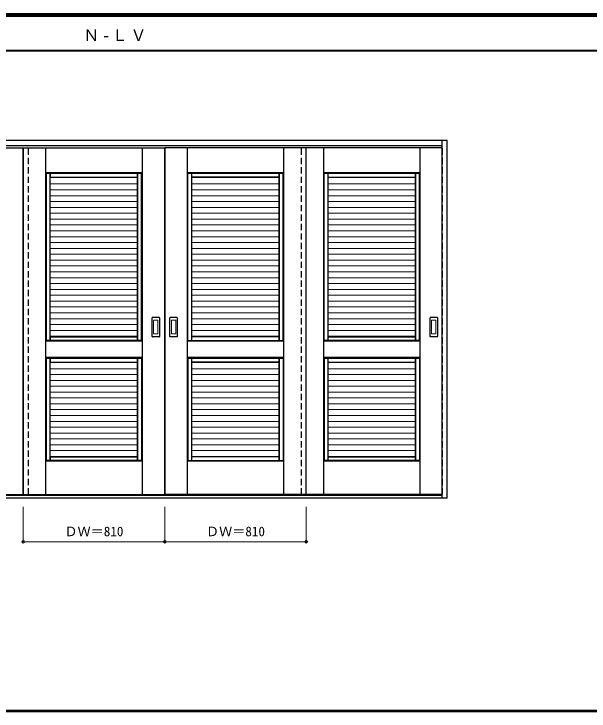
# Model space of a CAD drawing. Units: millimetres, scale not verified. Extents: x -6000 to 5700, y -4307 to 4175.
# Drawn here: x -3558 to -267, y 188 to 4175 of the extents above; entities that cross this region are included whole.
import ezdxf
from ezdxf.enums import TextEntityAlignment as Align

# ---------------------------------------------------------------- set-up
doc = ezdxf.new("R2010")
doc.units = ezdxf.units.MM
doc.header["$LTSCALE"] = 30
doc.header["$PDMODE"] = 32
doc.header["$PDSIZE"] = 15
doc.linetypes.add('DASHED1', pattern=[1.8, 1.2, -0.6])
for name, color, linetype, lineweight in [('0-2_扉', 3, 'Continuous', 25), ('0-3_仕上げ', 7, 'Continuous', 18), ('0-4_枠', 3, 'Continuous', 25), ('0-6_引手', 3, 'Continuous', 25), ('0-B_寸法', 7, 'Continuous', 9), ('F-1_枠', 6, 'Continuous', 40)]:
    doc.layers.add(name, color=color, linetype=linetype, lineweight=lineweight)
doc.layers.add('0-A_文字', color=7, linetype='Continuous')
doc.styles.add('ＭＳ ゴシック', font='')
doc.styles.get('ＭＳ ゴシック').set_extended_font_data('MS Gothic')

msp = doc.modelspace()

# ---------------------------------------------------------------- linework, layer by layer
at = {"layer": '0-2_扉'}
for p, q in [((-4282, 3409), (-2695, 3409)), ((-3505, 1426), (-3505, 3409)), ((-2695, 1426), (-2695, 3409)), ((-1108, 3409), (-2695, 3409)), ((-1885, 1426), (-1885, 3409)), ((-4282, 1426), (-2695, 1426)), ((-1108, 1426), (-2695, 1426))]:
    msp.add_line(p, q, dxfattribs=at)
at = {"layer": '0-2_扉', "color": 4, "linetype": 'DASHED1', "lineweight": 9}
for p, q in [((-3475, 1426), (-3475, 3409)), ((-1915, 1426), (-1915, 3409))]:
    msp.add_line(p, q, dxfattribs=at)
msp.add_lwpolyline([(-1108, 1426), (-1105, 1426), (-1105, 3409), (-1108, 3409)], dxfattribs=at)
at = {"layer": '0-3_仕上げ'}
for p, q in [((-3503, 1426), (-3503, 3409)), ((-3377, 1426), (-3377, 3409)), ((-3376, 3268), (-3376, 3409)), ((-3375, 3269), (-3375, 3409)), ((-2825, 3269), (-2825, 3409)), ((-2824, 3268), (-2824, 3409)), ((-2823, 1426), (-2823, 3409)), ((-2697, 1426), (-2697, 3409)), ((-2693, 1426), (-2693, 3409)), ((-2567, 1426), (-2567, 3409)), ((-2566, 3268), (-2566, 3409)), ((-2565, 3269), (-2565, 3409)), ((-2015, 3269), (-2015, 3409)), ((-2014, 3268), (-2014, 3409)), ((-2013, 1426), (-2013, 3409)), ((-1887, 1426), (-1887, 3409)), ((-1787, 1426), (-1787, 3409)), ((-1786, 3268), (-1786, 3409)), ((-1785, 3269), (-1785, 3409)), ((-1235, 3269), (-1235, 3409)), ((-1234, 3268), (-1234, 3409)), ((-1233, 1426), (-1233, 3409)), ((-3375, 3269), (-3376, 3268)), ((-3373, 3265), (-3376, 3268)), ((-2825, 3269), (-3375, 3269)), ((-3372, 3263), (-3372, 2307)), ((-3372, 3263), (-2828, 3263)), ((-3351, 3263), (-3351, 2307)), ((-3350, 3240.04), (-2850, 3240.04)), ((-2850, 3238.54), (-3350, 3238.54)), ((-2851, 3242), (-3349, 3242)), ((-2849, 3263), (-2849, 2307)), ((-2828, 3263), (-2828, 2307)), ((-2824, 3268), (-2827, 3265)), ((-2825, 3269), (-2824, 3268)), ((-2565, 3269), (-2566, 3268)), ((-2566, 3268), (-2563, 3265)), ((-2565, 3269), (-2015, 3269)), ((-2018, 3263), (-2562, 3263)), ((-2562, 3263), (-2562, 2307)), ((-2541, 3263), (-2541, 2307)), ((-2040, 3240.04), (-2540, 3240.04)), ((-2540, 3238.54), (-2040, 3238.54)), ((-2539, 3242), (-2041, 3242)), ((-2039, 3263), (-2039, 2307)), ((-2018, 3263), (-2018, 2307)), ((-2017, 3265), (-2014, 3268)), ((-2015, 3269), (-2014, 3268)), ((-1785, 3269), (-1786, 3268)), ((-1783, 3265), (-1786, 3268)), ((-1235, 3269), (-1785, 3269)), ((-1782, 3263), (-1782, 2307)), ((-1782, 3263), (-1238, 3263)), ((-1761, 3263), (-1761, 2307)), ((-1760, 3240.04), (-1260, 3240.04)), ((-1260, 3238.54), (-1760, 3238.54)), ((-1261, 3242), (-1759, 3242)), ((-1259, 3263), (-1259, 2307)), ((-1238, 3263), (-1238, 2307)), ((-1234, 3268), (-1237, 3265)), ((-1235, 3269), (-1234, 3268)), ((-2850, 3202.47), (-3350, 3202.47)), ((-2540, 3202.47), (-2040, 3202.47)), ((-1260, 3202.47), (-1760, 3202.47)), ((-2850, 3168.97), (-3350, 3168.97)), ((-2540, 3168.97), (-2040, 3168.97)), ((-1260, 3168.97), (-1760, 3168.97)), ((-2850, 3135.47), (-3350, 3135.47)), ((-2540, 3135.47), (-2040, 3135.47)), ((-1260, 3135.47), (-1760, 3135.47)), ((-2850, 3101.97), (-3350, 3101.97)), ((-2540, 3101.97), (-2040, 3101.97)), ((-1260, 3101.97), (-1760, 3101.97)), ((-2850, 3068.47), (-3350, 3068.47)), ((-2850, 3034.97), (-3350, 3034.97)), ((-2540, 3068.47), (-2040, 3068.47)), ((-2540, 3034.97), (-2040, 3034.97)), ((-1260, 3068.47), (-1760, 3068.47)), ((-1260, 3034.97), (-1760, 3034.97)), ((-2850, 3001.47), (-3350, 3001.47)), ((-2540, 3001.47), (-2040, 3001.47)), ((-1260, 3001.47), (-1760, 3001.47)), ((-2850, 2967.97), (-3350, 2967.97)), ((-2540, 2967.97), (-2040, 2967.97)), ((-1260, 2967.97), (-1760, 2967.97)), ((-2850, 2934.47), (-3350, 2934.47)), ((-2540, 2934.47), (-2040, 2934.47)), ((-1260, 2934.47), (-1760, 2934.47)), ((-2850, 2900.97), (-3350, 2900.97)), ((-2540, 2900.97), (-2040, 2900.97)), ((-1260, 2900.97), (-1760, 2900.97)), ((-2850, 2867.47), (-3350, 2867.47)), ((-2850, 2833.97), (-3350, 2833.97)), ((-2540, 2867.47), (-2040, 2867.47)), ((-2540, 2833.97), (-2040, 2833.97)), ((-1260, 2867.47), (-1760, 2867.47)), ((-1260, 2833.97), (-1760, 2833.97)), ((-2850, 2800.47), (-3350, 2800.47)), ((-2540, 2800.47), (-2040, 2800.47)), ((-1260, 2800.47), (-1760, 2800.47)), ((-2850, 2766.97), (-3350, 2766.97)), ((-2540, 2766.97), (-2040, 2766.97)), ((-1260, 2766.97), (-1760, 2766.97)), ((-2850, 2733.47), (-3350, 2733.47)), ((-2540, 2733.47), (-2040, 2733.47)), ((-1260, 2733.47), (-1760, 2733.47)), ((-2850, 2699.97), (-3350, 2699.97)), ((-2540, 2699.97), (-2040, 2699.97)), ((-1260, 2699.97), (-1760, 2699.97)), ((-2850, 2666.47), (-3350, 2666.47)), ((-2850, 2632.97), (-3350, 2632.97)), ((-2540, 2666.47), (-2040, 2666.47)), ((-2540, 2632.97), (-2040, 2632.97)), ((-1260, 2666.47), (-1760, 2666.47)), ((-1260, 2632.97), (-1760, 2632.97)), ((-2850, 2599.47), (-3350, 2599.47)), ((-2540, 2599.47), (-2040, 2599.47)), ((-1260, 2599.47), (-1760, 2599.47)), ((-2850, 2565.97), (-3350, 2565.97)), ((-2540, 2565.97), (-2040, 2565.97)), ((-1260, 2565.97), (-1760, 2565.97)), ((-2850, 2532.47), (-3350, 2532.47)), ((-2540, 2532.47), (-2040, 2532.47)), ((-1260, 2532.47), (-1760, 2532.47)), ((-2850, 2498.97), (-3350, 2498.97)), ((-2540, 2498.97), (-2040, 2498.97)), ((-1260, 2498.97), (-1760, 2498.97)), ((-2850, 2465.47), (-3350, 2465.47)), ((-2540, 2465.47), (-2040, 2465.47)), ((-1260, 2465.47), (-1760, 2465.47)), ((-2850, 2431.97), (-3350, 2431.97)), ((-2850, 2398.47), (-3350, 2398.47)), ((-2540, 2431.97), (-2040, 2431.97)), ((-2540, 2398.47), (-2040, 2398.47)), ((-1260, 2431.97), (-1760, 2431.97)), ((-1260, 2398.47), (-1760, 2398.47)), ((-2850, 2364.97), (-3350, 2364.97)), ((-2540, 2364.97), (-2040, 2364.97)), ((-1260, 2364.97), (-1760, 2364.97)), ((-2850, 2331.47), (-3350, 2331.47)), ((-3350, 2329), (-3349, 2328)), ((-3349, 2328), (-3349, 2307)), ((-2850, 2329), (-2851, 2328)), ((-2540, 2331.47), (-2040, 2331.47)), ((-2540, 2329), (-2539, 2328)), ((-2040, 2329), (-2041, 2328)), ((-2041, 2328), (-2041, 2307)), ((-1260, 2331.47), (-1760, 2331.47)), ((-1760, 2329), (-1759, 2328)), ((-1759, 2328), (-1759, 2307)), ((-1260, 2329), (-1261, 2328)), ((-3376, 2304), (-3373, 2307)), ((-3375, 2303), (-3376, 2304)), ((-3375, 2211), (-3375, 2303)), ((-2825, 2303), (-3375, 2303)), ((-2827, 2307), (-2824, 2304)), ((-2825, 2303), (-2824, 2304)), ((-2825, 2211), (-2825, 2303)), ((-2824, 2210), (-2824, 2304)), ((-2563, 2307), (-2566, 2304)), ((-2565, 2303), (-2566, 2304)), ((-2566, 2210), (-2566, 2304)), ((-2565, 2211), (-2565, 2303)), ((-2565, 2303), (-2015, 2303)), ((-2014, 2304), (-2017, 2307)), ((-2015, 2303), (-2014, 2304)), ((-2015, 2211), (-2015, 2303)), ((-1786, 2304), (-1783, 2307)), ((-1785, 2303), (-1786, 2304)), ((-1785, 2211), (-1785, 2303)), ((-1235, 2303), (-1785, 2303)), ((-1237, 2307), (-1234, 2304)), ((-1235, 2303), (-1234, 2304)), ((-1235, 2211), (-1235, 2303)), ((-1234, 2210), (-1234, 2304)), ((-3376, 2210), (-3375, 2211)), ((-3375, 2211), (-2825, 2211)), ((-3372, 2205), (-3372, 1620)), ((-3372, 2205), (-2828, 2205)), ((-3351, 2205), (-3351, 1620)), ((-2849, 2205), (-2849, 1620)), ((-2828, 2205), (-2828, 1620)), ((-2824, 2210), (-2827, 2207)), ((-2824, 2210), (-2825, 2211)), ((-2566, 2210), (-2565, 2211)), ((-2566, 2210), (-2563, 2207)), ((-2015, 2211), (-2565, 2211)), ((-2018, 2205), (-2562, 2205)), ((-2562, 2205), (-2562, 1620)), ((-2541, 2205), (-2541, 1620)), ((-2039, 2205), (-2039, 1620)), ((-2018, 2205), (-2018, 1620)), ((-2014, 2210), (-2015, 2211)), ((-1786, 2210), (-1785, 2211)), ((-1785, 2211), (-1235, 2211)), ((-1782, 2205), (-1782, 1620)), ((-1782, 2205), (-1238, 2205)), ((-1761, 2205), (-1761, 1620)), ((-1259, 2205), (-1259, 1620)), ((-1238, 2205), (-1238, 1620)), ((-1234, 2210), (-1237, 2207)), ((-1234, 2210), (-1235, 2211)), ((-3350, 2182.04), (-2850, 2182.04)), ((-2851, 2184), (-3349, 2184)), ((-2040, 2182.04), (-2540, 2182.04)), ((-2539, 2184), (-2041, 2184)), ((-1760, 2182.04), (-1260, 2182.04)), ((-1261, 2184), (-1759, 2184)), ((-2850, 2145.97), (-3350, 2145.97)), ((-2540, 2145.97), (-2040, 2145.97)), ((-1260, 2145.97), (-1760, 2145.97)), ((-2850, 2112.47), (-3350, 2112.47)), ((-2850, 2078.97), (-3350, 2078.97)), ((-2540, 2112.47), (-2040, 2112.47)), ((-2540, 2078.97), (-2040, 2078.97)), ((-1260, 2112.47), (-1760, 2112.47)), ((-1260, 2078.97), (-1760, 2078.97)), ((-2850, 2045.47), (-3350, 2045.47)), ((-2540, 2045.47), (-2040, 2045.47)), ((-1260, 2045.47), (-1760, 2045.47)), ((-2850, 2011.97), (-3350, 2011.97)), ((-2540, 2011.97), (-2040, 2011.97)), ((-1260, 2011.97), (-1760, 2011.97)), ((-2850, 1978.47), (-3350, 1978.47)), ((-2540, 1978.47), (-2040, 1978.47)), ((-1260, 1978.47), (-1760, 1978.47)), ((-2850, 1944.97), (-3350, 1944.97)), ((-2540, 1944.97), (-2040, 1944.97)), ((-1260, 1944.97), (-1760, 1944.97)), ((-2850, 1911.47), (-3350, 1911.47)), ((-2850, 1877.97), (-3350, 1877.97)), ((-2540, 1911.47), (-2040, 1911.47)), ((-2540, 1877.97), (-2040, 1877.97)), ((-1260, 1911.47), (-1760, 1911.47)), ((-1260, 1877.97), (-1760, 1877.97)), ((-2850, 1844.47), (-3350, 1844.47)), ((-2540, 1844.47), (-2040, 1844.47)), ((-1260, 1844.47), (-1760, 1844.47)), ((-2850, 1810.97), (-3350, 1810.97)), ((-2540, 1810.97), (-2040, 1810.97)), ((-1260, 1810.97), (-1760, 1810.97)), ((-2850, 1777.47), (-3350, 1777.47)), ((-2540, 1777.47), (-2040, 1777.47)), ((-1260, 1777.47), (-1760, 1777.47)), ((-2850, 1743.97), (-3350, 1743.97)), ((-2540, 1743.97), (-2040, 1743.97)), ((-1260, 1743.97), (-1760, 1743.97)), ((-2850, 1710.47), (-3350, 1710.47)), ((-2850, 1676.97), (-3350, 1676.97)), ((-2540, 1710.47), (-2040, 1710.47)), ((-2540, 1676.97), (-2040, 1676.97)), ((-1260, 1710.47), (-1760, 1710.47)), ((-1260, 1676.97), (-1760, 1676.97)), ((-2850, 1643.47), (-3350, 1643.47)), ((-3350, 1642), (-3349, 1641)), ((-3349, 1641), (-3349, 1620)), ((-3349, 1641), (-2851, 1641)), ((-2850, 1642), (-2851, 1641)), ((-2851, 1641), (-2851, 1620)), ((-2540, 1643.47), (-2040, 1643.47)), ((-2540, 1642), (-2539, 1641)), ((-2041, 1641), (-2539, 1641)), ((-2539, 1641), (-2539, 1620)), ((-2040, 1642), (-2041, 1641)), ((-2041, 1641), (-2041, 1620)), ((-1260, 1643.47), (-1760, 1643.47)), ((-1760, 1642), (-1759, 1641)), ((-1759, 1641), (-1759, 1620)), ((-1759, 1641), (-1261, 1641)), ((-1260, 1642), (-1261, 1641)), ((-1261, 1641), (-1261, 1620)), ((-3376, 1617), (-3373, 1620)), ((-3375, 1616), (-3376, 1617)), ((-3376, 1426), (-3376, 1617)), ((-3375, 1426), (-3375, 1616)), ((-2825, 1616), (-3375, 1616)), ((-2827, 1620), (-2824, 1617)), ((-2825, 1616), (-2824, 1617)), ((-2825, 1426), (-2825, 1616)), ((-2824, 1426), (-2824, 1617)), ((-2563, 1620), (-2566, 1617)), ((-2566, 1426), (-2566, 1617)), ((-2565, 1616), (-2566, 1617)), ((-2565, 1426), (-2565, 1616)), ((-2565, 1616), (-2015, 1616)), ((-2014, 1617), (-2017, 1620)), ((-2015, 1616), (-2014, 1617)), ((-2015, 1426), (-2015, 1616)), ((-2014, 1426), (-2014, 1617)), ((-1786, 1617), (-1783, 1620)), ((-1785, 1616), (-1786, 1617)), ((-1786, 1426), (-1786, 1617)), ((-1785, 1426), (-1785, 1616)), ((-1235, 1616), (-1785, 1616)), ((-1237, 1620), (-1234, 1617)), ((-1235, 1616), (-1234, 1617)), ((-1235, 1426), (-1235, 1616)), ((-1234, 1426), (-1234, 1617))]:
    msp.add_line(p, q, dxfattribs=at)
at = {"layer": '0-3_仕上げ', "color": 4, "linetype": 'DASHED1', "lineweight": 9}
for p, q in [((-3477, 1426), (-3477, 3409)), ((-1913, 1426), (-1913, 3409)), ((-1107, 1426), (-1107, 3409))]:
    msp.add_line(p, q, dxfattribs=at)
at = {"layer": '0-3_仕上げ', "color": 3, "lineweight": 25}
for p, q in [((-3373, 2307), (-3373, 3265)), ((-2827, 3265), (-3373, 3265)), ((-3350, 2307), (-3350, 3265)), ((-3350, 3241), (-2850, 3241)), ((-2850, 2307), (-2850, 3265)), ((-2827, 2307), (-2827, 3265)), ((-2563, 2307), (-2563, 3265)), ((-2563, 3265), (-2017, 3265)), ((-2540, 2307), (-2540, 3265)), ((-2040, 3241), (-2540, 3241)), ((-2040, 2307), (-2040, 3265)), ((-2017, 2307), (-2017, 3265)), ((-1783, 2307), (-1783, 3265)), ((-1237, 3265), (-1783, 3265)), ((-1760, 2307), (-1760, 3265)), ((-1760, 3241), (-1260, 3241)), ((-1260, 2307), (-1260, 3265)), ((-1237, 2307), (-1237, 3265)), ((-3350, 2329), (-2850, 2329)), ((-2040, 2329), (-2540, 2329)), ((-1760, 2329), (-1260, 2329)), ((-2827, 2307), (-3373, 2307)), ((-2563, 2307), (-2017, 2307)), ((-1237, 2307), (-1783, 2307)), ((-3373, 2207), (-3373, 1620)), ((-3373, 2207), (-2827, 2207)), ((-3350, 1620), (-3350, 2207)), ((-2850, 1620), (-2850, 2207)), ((-2827, 2207), (-2827, 1620)), ((-2563, 2207), (-2563, 1620)), ((-2017, 2207), (-2563, 2207)), ((-2540, 1620), (-2540, 2207)), ((-2040, 1620), (-2040, 2207)), ((-2017, 2207), (-2017, 1620)), ((-1783, 2207), (-1783, 1620)), ((-1783, 2207), (-1237, 2207)), ((-1760, 1620), (-1760, 2207)), ((-1260, 1620), (-1260, 2207)), ((-1237, 2207), (-1237, 1620)), ((-3350, 2183), (-2850, 2183)), ((-2040, 2183), (-2540, 2183)), ((-1760, 2183), (-1260, 2183)), ((-3350, 1642), (-2850, 1642)), ((-2040, 1642), (-2540, 1642)), ((-1760, 1642), (-1260, 1642)), ((-2827, 1620), (-3373, 1620)), ((-2563, 1620), (-2017, 1620)), ((-1237, 1620), (-1783, 1620))]:
    msp.add_line(p, q, dxfattribs=at)
at = {"layer": '0-3_仕上げ'}
for points in [[(-3350, 3241), (-3349, 3242), (-3349, 3263)], [(-2850, 3241), (-2851, 3242), (-2851, 3263)], [(-2540, 3241), (-2539, 3242), (-2539, 3263)], [(-2040, 3241), (-2041, 3242), (-2041, 3263)], [(-1760, 3241), (-1759, 3242), (-1759, 3263)], [(-1260, 3241), (-1261, 3242), (-1261, 3263)], [(-3349, 2328), (-2851, 2328), (-2851, 2307)], [(-2041, 2328), (-2539, 2328), (-2539, 2307)], [(-1759, 2328), (-1261, 2328), (-1261, 2307)], [(-3373, 2207), (-3376, 2210), (-3376, 2304)], [(-2017, 2207), (-2014, 2210), (-2014, 2304)], [(-1783, 2207), (-1786, 2210), (-1786, 2304)], [(-3350, 2183), (-3349, 2184), (-3349, 2205)], [(-2850, 2183), (-2851, 2184), (-2851, 2205)], [(-2540, 2183), (-2539, 2184), (-2539, 2205)], [(-2040, 2183), (-2041, 2184), (-2041, 2205)], [(-1760, 2183), (-1759, 2184), (-1759, 2205)], [(-1260, 2183), (-1261, 2184), (-1261, 2205)]]:
    msp.add_lwpolyline(points, dxfattribs=at)
at = {"layer": '0-4_枠'}
for p, q in [((-4312, 3453), (-1078, 3453)), ((-1108, 1406), (-1108, 3453)), ((-1078, 1406), (-1078, 3453)), ((-4282, 3423), (-1108, 3423)), ((-1078, 1406), (-4312, 1406)), ((-1108, 1421), (-4282, 1421))]:
    msp.add_line(p, q, dxfattribs=at)
at = {"layer": '0-6_引手'}
for p, q in [((-2767, 2330), (-2767, 2437)), ((-2726.5, 2438.5), (-2765.5, 2438.5)), ((-2725, 2437), (-2725, 2330)), ((-2665, 2330), (-2665, 2437)), ((-2624.5, 2438.5), (-2663.5, 2438.5)), ((-2623, 2437), (-2623, 2330)), ((-1177, 2330), (-1177, 2437)), ((-1136.5, 2438.5), (-1175.5, 2438.5)), ((-1135, 2437), (-1135, 2330)), ((-2726.5, 2328.5), (-2765.5, 2328.5)), ((-2624.5, 2328.5), (-2663.5, 2328.5)), ((-1136.5, 2328.5), (-1175.5, 2328.5))]:
    msp.add_line(p, q, dxfattribs=at)
at = {"layer": '0-6_引手', "color": 7, "lineweight": 18}
for p, q in [((-2758.5, 2346), (-2758.5, 2421)), ((-2735, 2422.5), (-2757, 2422.5)), ((-2733.5, 2421), (-2733.5, 2346)), ((-2656.5, 2346), (-2656.5, 2421)), ((-2633, 2422.5), (-2655, 2422.5)), ((-2631.5, 2421), (-2631.5, 2346)), ((-1168.5, 2346), (-1168.5, 2421)), ((-1145, 2422.5), (-1167, 2422.5)), ((-1143.5, 2421), (-1143.5, 2346)), ((-2735, 2344.5), (-2757, 2344.5)), ((-2633, 2344.5), (-2655, 2344.5)), ((-1145, 2344.5), (-1167, 2344.5))]:
    msp.add_line(p, q, dxfattribs=at)
at = {"layer": '0-6_引手'}
for centre, start, end in [((-2765.5, 2437), 90, 180), ((-2726.5, 2437), 0, 90), ((-2663.5, 2437), 90, 180), ((-2624.5, 2437), 0, 90), ((-1175.5, 2437), 90, 180), ((-1136.5, 2437), 0, 90), ((-2765.5, 2330), 180, 270), ((-2726.5, 2330), 270, 0), ((-2663.5, 2330), 180, 270), ((-2624.5, 2330), 270, 0), ((-1175.5, 2330), 180, 270), ((-1136.5, 2330), 270, 0)]:
    msp.add_arc(centre, 1.5, start, end, dxfattribs=at)
at = {"layer": '0-6_引手', "color": 7, "lineweight": 18}
for centre, start, end in [((-2757, 2421), 90, 180), ((-2735, 2421), 0, 90), ((-2655, 2421), 90, 180), ((-2633, 2421), 0, 90), ((-1167, 2421), 90, 180), ((-1145, 2421), 0, 90), ((-2757, 2346), 180, 270), ((-2735, 2346), 270, 0), ((-2655, 2346), 180, 270), ((-2633, 2346), 270, 0), ((-1167, 2346), 180, 270), ((-1145, 2346), 270, 0)]:
    msp.add_arc(centre, 1.5, start, end, dxfattribs=at)
at = {"layer": '0-B_寸法', "color": 4}
for p, q in [((-3505, 1156), (-3505, 1356)), ((-2695, 1156), (-2695, 1356))]:
    msp.add_line(p, q, dxfattribs=at)
msp.add_lwpolyline([(-3505, 1156), (-1885, 1156), (-1885, 1356)], dxfattribs=at)
at = {"layer": '0-B_寸法'}
for p in [(-3505, 1156), (-2695, 1156), (-1885, 1156)]:
    msp.add_point(p, dxfattribs=at)
at = {"layer": 'F-1_枠'}
for p, q in [((-6000, 4175), (5700, 4175)), ((-6000, 4170), (5700, 4170)), ((-6000, 4165), (5700, 4165)), ((-6000, 3965), (5700, 3965)), ((-6000, 190.5), (5700, 190.5)), ((-6000, 187.5), (5700, 187.5))]:
    msp.add_line(p, q, dxfattribs=at)

# ---------------------------------------------------------------- texts
at = {"layer": '0-A_文字', "insert": (-3160, 4020), "char_height": 65.98, "attachment_point": 7, "style": 'ＭＳ ゴシック'}
msp.add_mtext('\\T1.2;Ｎ-ＬＶ', dxfattribs=at)
at = {"layer": '0-B_寸法', "style": 'ＭＳ ゴシック'}
for p in [(-3268.75, 1171), (-2458.75, 1171)]:
    msp.add_text('ＤＷ＝810', height=54.99, dxfattribs=at).set_placement(p, align=Align.BOTTOM_LEFT)

doc.saveas('drawing.dxf')
